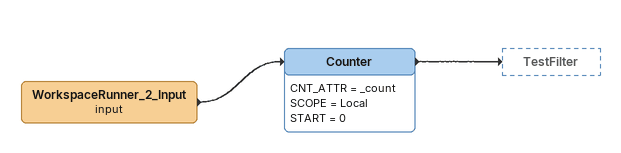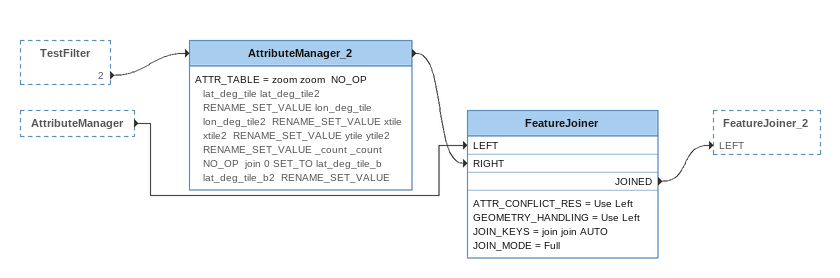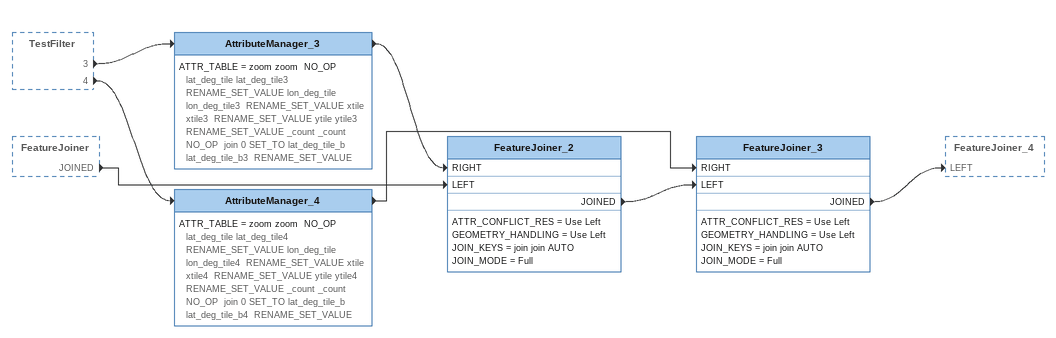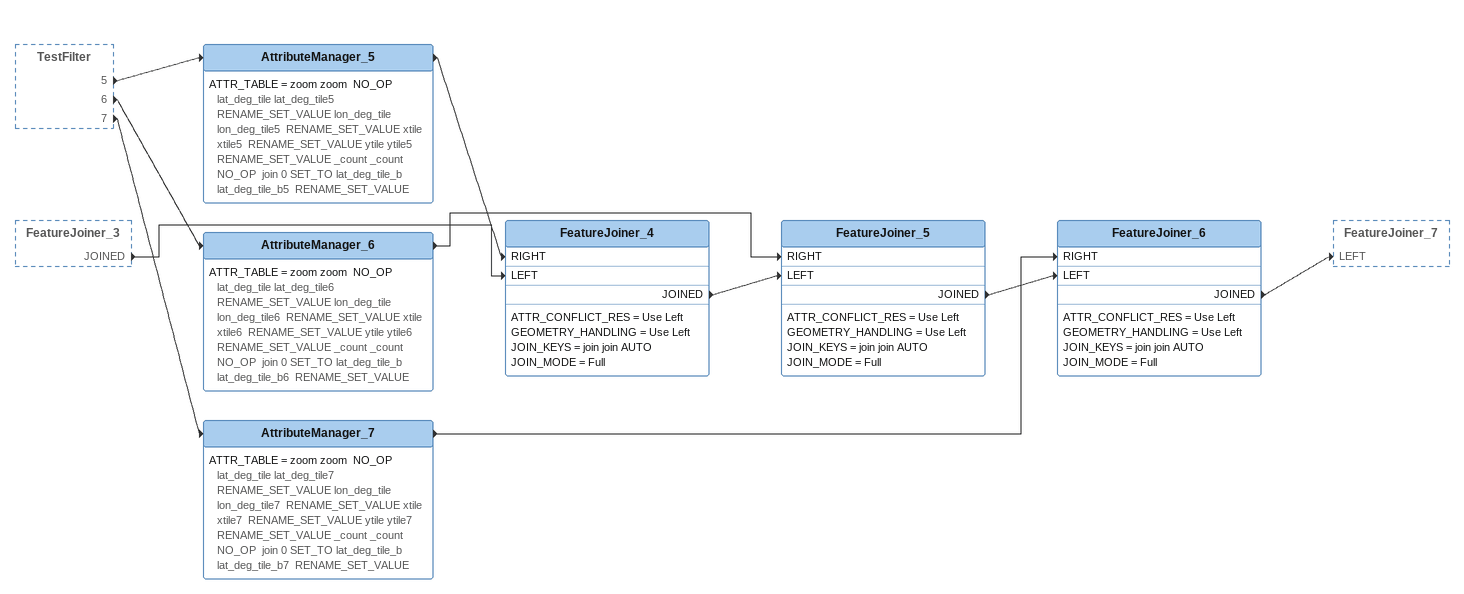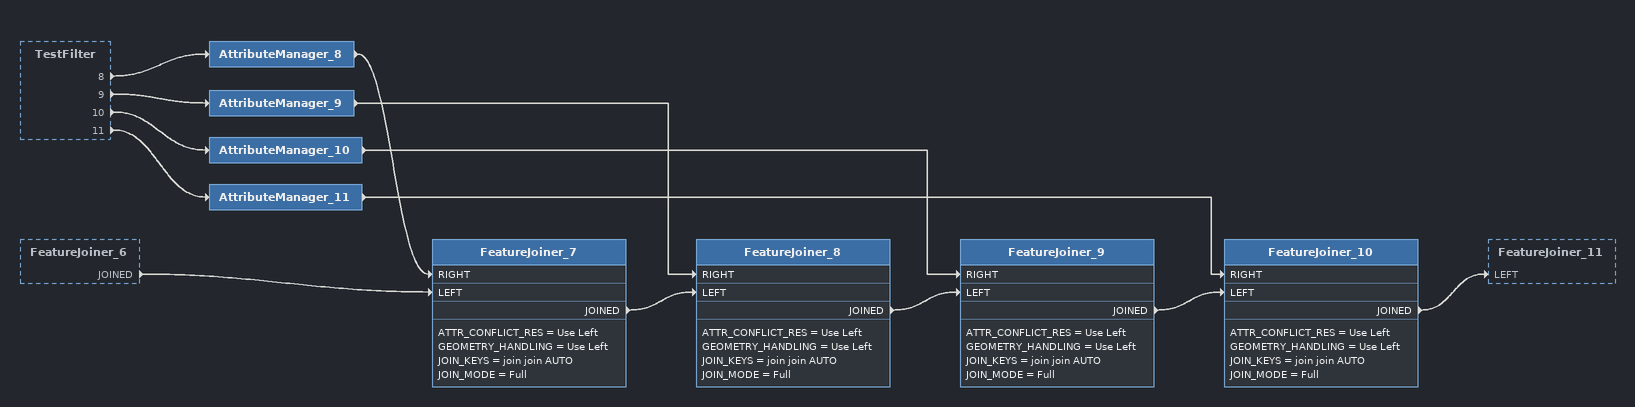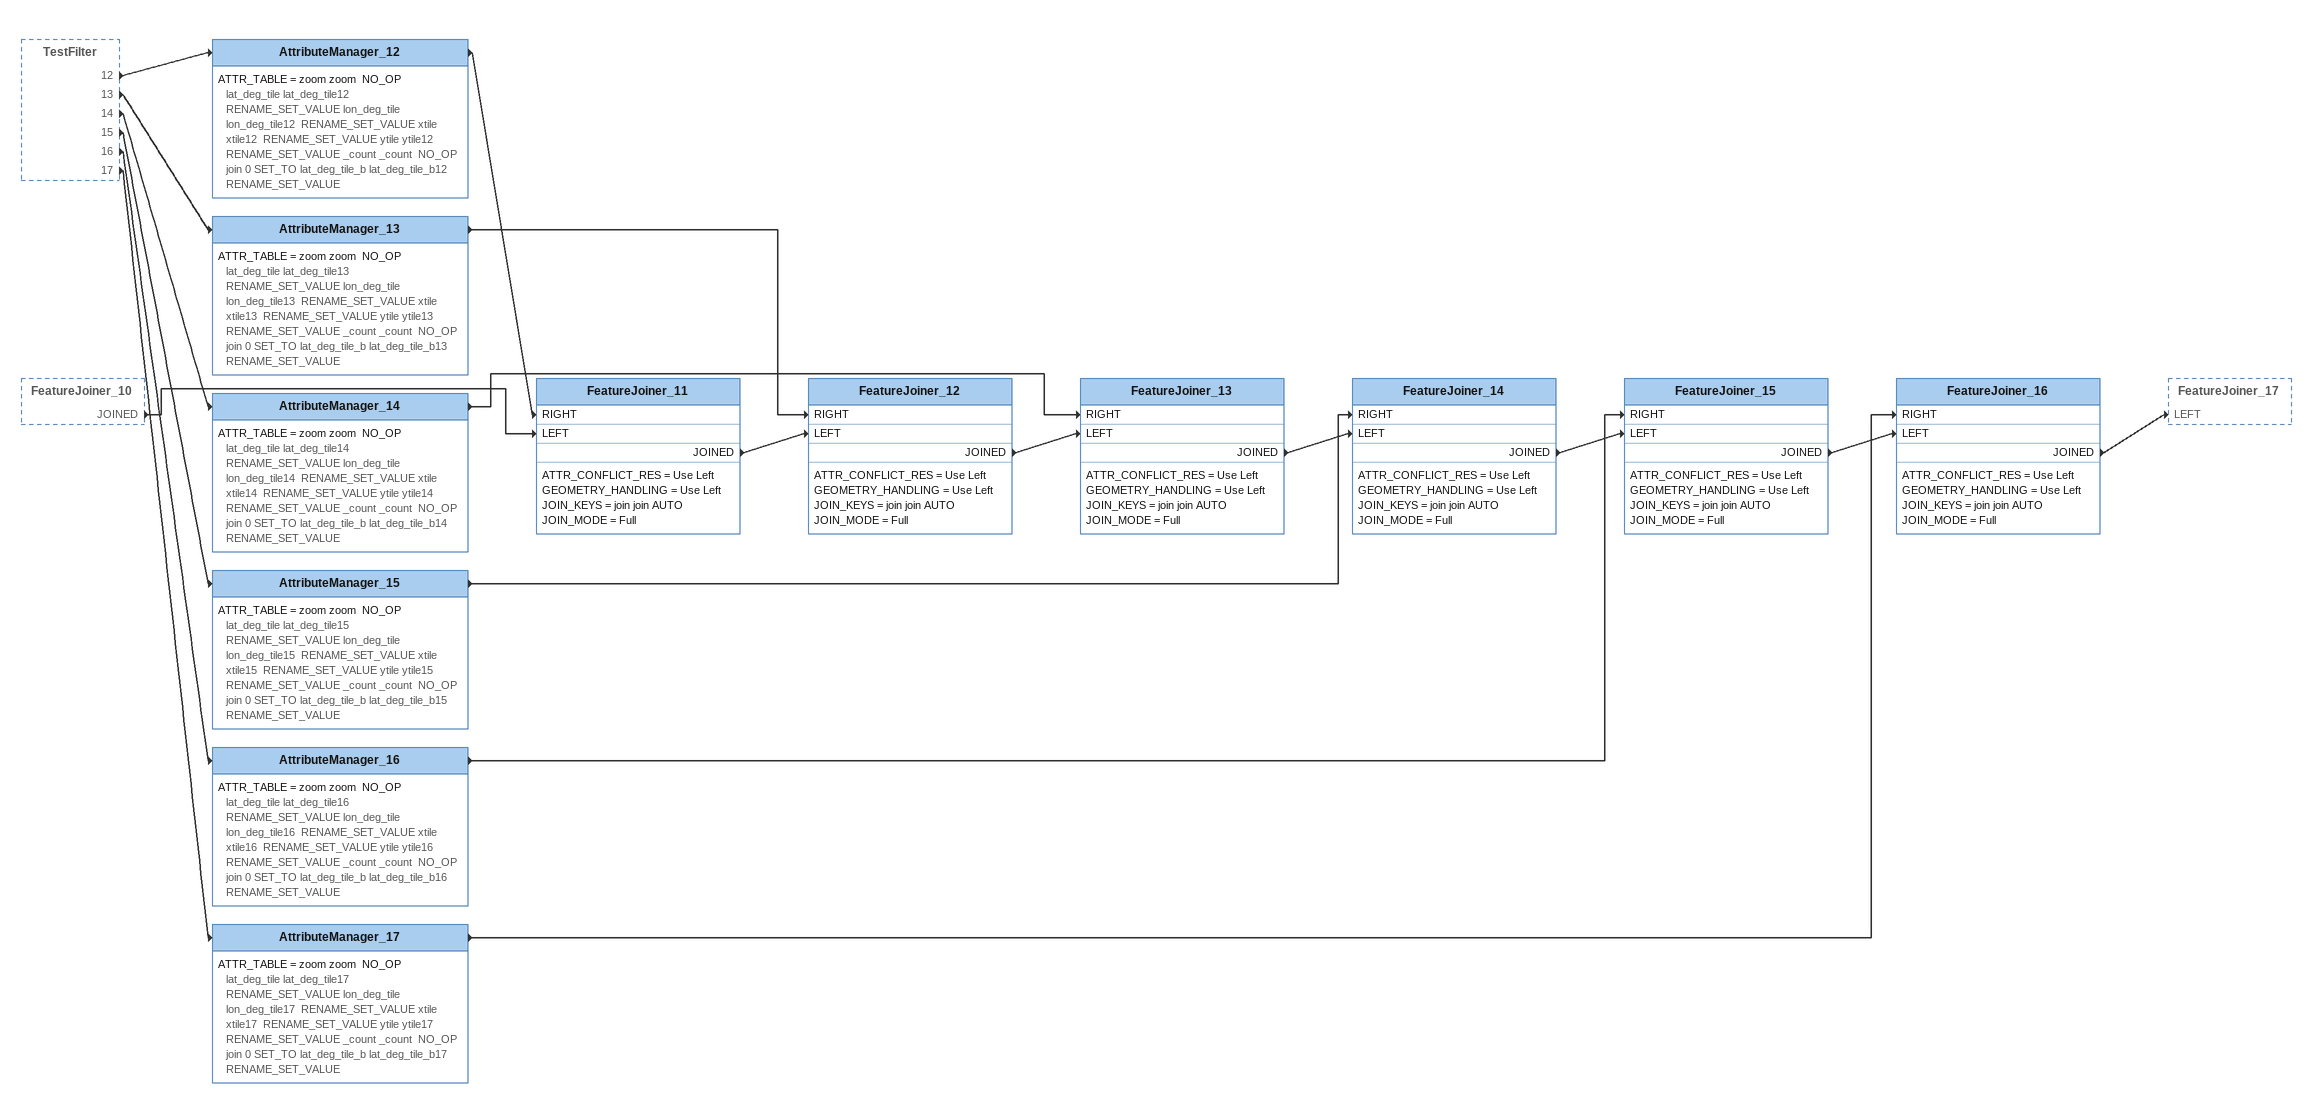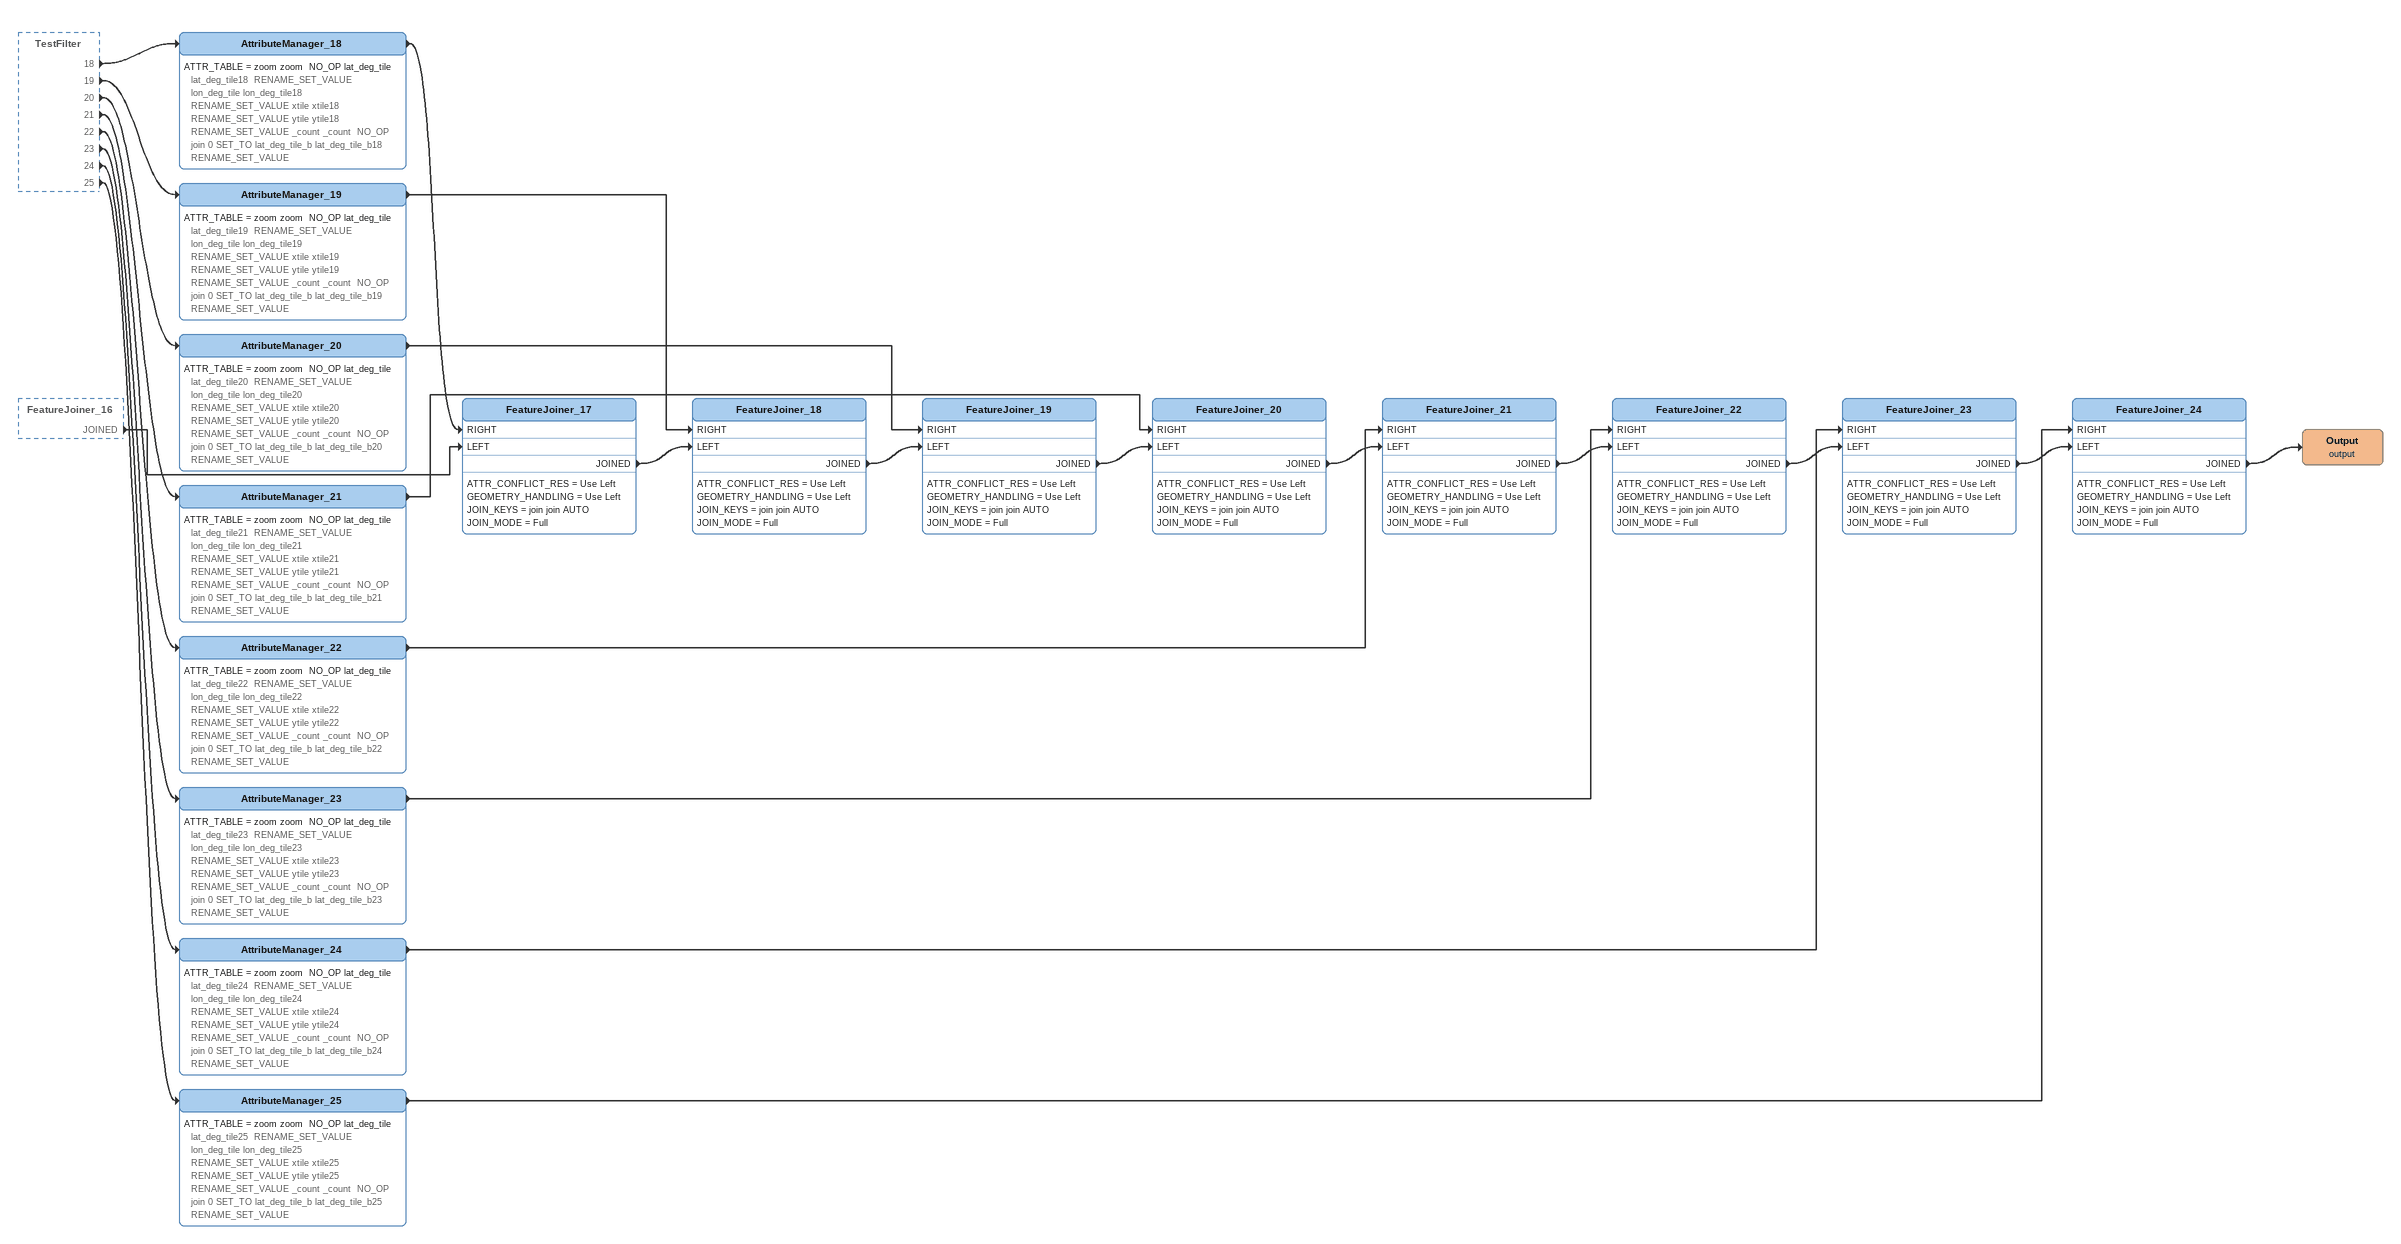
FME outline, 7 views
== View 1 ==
WorkspaceRunner_2_Input (input)
    -> Counter
Counter
    CNT_ATTR = _count
    SCOPE = Local
    START = 0
    -> TestFilter

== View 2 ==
TestFilter [outside]
    2 -> AttributeManager_2
AttributeManager [outside]
    -> FeatureJoiner [LEFT]
AttributeManager_2
    ATTR_TABLE = zoom zoom  NO_OP lat_deg_tile lat_deg_tile2  RENAME_SET_VALUE lon_deg_tile lon_deg_tile2  RENAME_SET_VALUE xtile xtile2  RENAME_SET_VALUE ytile ytile2  RENAME_SET_VALUE _count _count  NO_OP  join 0 SET_TO lat_deg_tile_b lat_deg_tile_b2  RENAME_SET_VALUE
    -> FeatureJoiner [RIGHT]
FeatureJoiner
    ATTR_CONFLICT_RES = Use Left
    GEOMETRY_HANDLING = Use Left
    JOIN_KEYS = join join AUTO
    JOIN_MODE = Full
    JOINED -> FeatureJoiner_2 [LEFT]

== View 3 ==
TestFilter [outside]
    3 -> AttributeManager_3
    4 -> AttributeManager_4
FeatureJoiner [outside]
    JOINED -> FeatureJoiner_2 [LEFT]
AttributeManager_3
    ATTR_TABLE = zoom zoom  NO_OP lat_deg_tile lat_deg_tile3  RENAME_SET_VALUE lon_deg_tile lon_deg_tile3  RENAME_SET_VALUE xtile xtile3  RENAME_SET_VALUE ytile ytile3  RENAME_SET_VALUE _count _count  NO_OP  join 0 SET_TO lat_deg_tile_b lat_deg_tile_b3  RENAME_SET_VALUE
    -> FeatureJoiner_2 [RIGHT]
FeatureJoiner_2
    ATTR_CONFLICT_RES = Use Left
    GEOMETRY_HANDLING = Use Left
    JOIN_KEYS = join join AUTO
    JOIN_MODE = Full
    JOINED -> FeatureJoiner_3 [LEFT]
AttributeManager_4
    ATTR_TABLE = zoom zoom  NO_OP lat_deg_tile lat_deg_tile4  RENAME_SET_VALUE lon_deg_tile lon_deg_tile4  RENAME_SET_VALUE xtile xtile4  RENAME_SET_VALUE ytile ytile4  RENAME_SET_VALUE _count _count  NO_OP  join 0 SET_TO lat_deg_tile_b lat_deg_tile_b4  RENAME_SET_VALUE
    -> FeatureJoiner_3 [RIGHT]
FeatureJoiner_3
    ATTR_CONFLICT_RES = Use Left
    GEOMETRY_HANDLING = Use Left
    JOIN_KEYS = join join AUTO
    JOIN_MODE = Full
    JOINED -> FeatureJoiner_4 [LEFT]

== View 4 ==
TestFilter [outside]
    5 -> AttributeManager_5
    6 -> AttributeManager_6
    7 -> AttributeManager_7
FeatureJoiner_3 [outside]
    JOINED -> FeatureJoiner_4 [LEFT]
AttributeManager_5
    ATTR_TABLE = zoom zoom  NO_OP lat_deg_tile lat_deg_tile5  RENAME_SET_VALUE lon_deg_tile lon_deg_tile5  RENAME_SET_VALUE xtile xtile5  RENAME_SET_VALUE ytile ytile5  RENAME_SET_VALUE _count _count  NO_OP  join 0 SET_TO lat_deg_tile_b lat_deg_tile_b5  RENAME_SET_VALUE
    -> FeatureJoiner_4 [RIGHT]
FeatureJoiner_4
    ATTR_CONFLICT_RES = Use Left
    GEOMETRY_HANDLING = Use Left
    JOIN_KEYS = join join AUTO
    JOIN_MODE = Full
    JOINED -> FeatureJoiner_5 [LEFT]
AttributeManager_6
    ATTR_TABLE = zoom zoom  NO_OP lat_deg_tile lat_deg_tile6  RENAME_SET_VALUE lon_deg_tile lon_deg_tile6  RENAME_SET_VALUE xtile xtile6  RENAME_SET_VALUE ytile ytile6  RENAME_SET_VALUE _count _count  NO_OP  join 0 SET_TO lat_deg_tile_b lat_deg_tile_b6  RENAME_SET_VALUE
    -> FeatureJoiner_5 [RIGHT]
FeatureJoiner_5
    ATTR_CONFLICT_RES = Use Left
    GEOMETRY_HANDLING = Use Left
    JOIN_KEYS = join join AUTO
    JOIN_MODE = Full
    JOINED -> FeatureJoiner_6 [LEFT]
AttributeManager_7
    ATTR_TABLE = zoom zoom  NO_OP lat_deg_tile lat_deg_tile7  RENAME_SET_VALUE lon_deg_tile lon_deg_tile7  RENAME_SET_VALUE xtile xtile7  RENAME_SET_VALUE ytile ytile7  RENAME_SET_VALUE _count _count  NO_OP  join 0 SET_TO lat_deg_tile_b lat_deg_tile_b7  RENAME_SET_VALUE
    -> FeatureJoiner_6 [RIGHT]
FeatureJoiner_6
    ATTR_CONFLICT_RES = Use Left
    GEOMETRY_HANDLING = Use Left
    JOIN_KEYS = join join AUTO
    JOIN_MODE = Full
    JOINED -> FeatureJoiner_7 [LEFT]

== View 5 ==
TestFilter [outside]
    8 -> AttributeManager_8
    9 -> AttributeManager_9
    10 -> AttributeManager_10
    11 -> AttributeManager_11
FeatureJoiner_6 [outside]
    JOINED -> FeatureJoiner_7 [LEFT]
AttributeManager_8
    -> FeatureJoiner_7 [RIGHT]
FeatureJoiner_7
    ATTR_CONFLICT_RES = Use Left
    GEOMETRY_HANDLING = Use Left
    JOIN_KEYS = join join AUTO
    JOIN_MODE = Full
    JOINED -> FeatureJoiner_8 [LEFT]
AttributeManager_9
    -> FeatureJoiner_8 [RIGHT]
FeatureJoiner_8
    ATTR_CONFLICT_RES = Use Left
    GEOMETRY_HANDLING = Use Left
    JOIN_KEYS = join join AUTO
    JOIN_MODE = Full
    JOINED -> FeatureJoiner_9 [LEFT]
AttributeManager_10
    -> FeatureJoiner_9 [RIGHT]
FeatureJoiner_9
    ATTR_CONFLICT_RES = Use Left
    GEOMETRY_HANDLING = Use Left
    JOIN_KEYS = join join AUTO
    JOIN_MODE = Full
    JOINED -> FeatureJoiner_10 [LEFT]
AttributeManager_11
    -> FeatureJoiner_10 [RIGHT]
FeatureJoiner_10
    ATTR_CONFLICT_RES = Use Left
    GEOMETRY_HANDLING = Use Left
    JOIN_KEYS = join join AUTO
    JOIN_MODE = Full
    JOINED -> FeatureJoiner_11 [LEFT]

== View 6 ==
TestFilter [outside]
    12 -> AttributeManager_12
    13 -> AttributeManager_13
    14 -> AttributeManager_14
    15 -> AttributeManager_15
    16 -> AttributeManager_16
    17 -> AttributeManager_17
FeatureJoiner_10 [outside]
    JOINED -> FeatureJoiner_11 [LEFT]
AttributeManager_12
    ATTR_TABLE = zoom zoom  NO_OP lat_deg_tile lat_deg_tile12  RENAME_SET_VALUE lon_deg_tile lon_deg_tile12  RENAME_SET_VALUE xtile xtile12  RENAME_SET_VALUE ytile ytile12  RENAME_SET_VALUE _count _count  NO_OP  join 0 SET_TO lat_deg_tile_b lat_deg_tile_b12  RENAME_SET_VALUE
    -> FeatureJoiner_11 [RIGHT]
FeatureJoiner_11
    ATTR_CONFLICT_RES = Use Left
    GEOMETRY_HANDLING = Use Left
    JOIN_KEYS = join join AUTO
    JOIN_MODE = Full
    JOINED -> FeatureJoiner_12 [LEFT]
AttributeManager_13
    ATTR_TABLE = zoom zoom  NO_OP lat_deg_tile lat_deg_tile13  RENAME_SET_VALUE lon_deg_tile lon_deg_tile13  RENAME_SET_VALUE xtile xtile13  RENAME_SET_VALUE ytile ytile13  RENAME_SET_VALUE _count _count  NO_OP  join 0 SET_TO lat_deg_tile_b lat_deg_tile_b13  RENAME_SET_VALUE
    -> FeatureJoiner_12 [RIGHT]
FeatureJoiner_12
    ATTR_CONFLICT_RES = Use Left
    GEOMETRY_HANDLING = Use Left
    JOIN_KEYS = join join AUTO
    JOIN_MODE = Full
    JOINED -> FeatureJoiner_13 [LEFT]
AttributeManager_14
    ATTR_TABLE = zoom zoom  NO_OP lat_deg_tile lat_deg_tile14  RENAME_SET_VALUE lon_deg_tile lon_deg_tile14  RENAME_SET_VALUE xtile xtile14  RENAME_SET_VALUE ytile ytile14  RENAME_SET_VALUE _count _count  NO_OP  join 0 SET_TO lat_deg_tile_b lat_deg_tile_b14  RENAME_SET_VALUE
    -> FeatureJoiner_13 [RIGHT]
FeatureJoiner_13
    ATTR_CONFLICT_RES = Use Left
    GEOMETRY_HANDLING = Use Left
    JOIN_KEYS = join join AUTO
    JOIN_MODE = Full
    JOINED -> FeatureJoiner_14 [LEFT]
AttributeManager_15
    ATTR_TABLE = zoom zoom  NO_OP lat_deg_tile lat_deg_tile15  RENAME_SET_VALUE lon_deg_tile lon_deg_tile15  RENAME_SET_VALUE xtile xtile15  RENAME_SET_VALUE ytile ytile15  RENAME_SET_VALUE _count _count  NO_OP  join 0 SET_TO lat_deg_tile_b lat_deg_tile_b15  RENAME_SET_VALUE
    -> FeatureJoiner_14 [RIGHT]
FeatureJoiner_14
    ATTR_CONFLICT_RES = Use Left
    GEOMETRY_HANDLING = Use Left
    JOIN_KEYS = join join AUTO
    JOIN_MODE = Full
    JOINED -> FeatureJoiner_15 [LEFT]
AttributeManager_16
    ATTR_TABLE = zoom zoom  NO_OP lat_deg_tile lat_deg_tile16  RENAME_SET_VALUE lon_deg_tile lon_deg_tile16  RENAME_SET_VALUE xtile xtile16  RENAME_SET_VALUE ytile ytile16  RENAME_SET_VALUE _count _count  NO_OP  join 0 SET_TO lat_deg_tile_b lat_deg_tile_b16  RENAME_SET_VALUE
    -> FeatureJoiner_15 [RIGHT]
FeatureJoiner_15
    ATTR_CONFLICT_RES = Use Left
    GEOMETRY_HANDLING = Use Left
    JOIN_KEYS = join join AUTO
    JOIN_MODE = Full
    JOINED -> FeatureJoiner_16 [LEFT]
AttributeManager_17
    ATTR_TABLE = zoom zoom  NO_OP lat_deg_tile lat_deg_tile17  RENAME_SET_VALUE lon_deg_tile lon_deg_tile17  RENAME_SET_VALUE xtile xtile17  RENAME_SET_VALUE ytile ytile17  RENAME_SET_VALUE _count _count  NO_OP  join 0 SET_TO lat_deg_tile_b lat_deg_tile_b17  RENAME_SET_VALUE
    -> FeatureJoiner_16 [RIGHT]
FeatureJoiner_16
    ATTR_CONFLICT_RES = Use Left
    GEOMETRY_HANDLING = Use Left
    JOIN_KEYS = join join AUTO
    JOIN_MODE = Full
    JOINED -> FeatureJoiner_17 [LEFT]

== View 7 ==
TestFilter [outside]
    18 -> AttributeManager_18
    19 -> AttributeManager_19
    20 -> AttributeManager_20
    21 -> AttributeManager_21
    22 -> AttributeManager_22
    23 -> AttributeManager_23
    24 -> AttributeManager_24
    25 -> AttributeManager_25
FeatureJoiner_16 [outside]
    JOINED -> FeatureJoiner_17 [LEFT]
AttributeManager_18
    ATTR_TABLE = zoom zoom  NO_OP lat_deg_tile lat_deg_tile18  RENAME_SET_VALUE lon_deg_tile lon_deg_tile18  RENAME_SET_VALUE xtile xtile18  RENAME_SET_VALUE ytile ytile18  RENAME_SET_VALUE _count _count  NO_OP  join 0 SET_TO lat_deg_tile_b lat_deg_tile_b18  RENAME_SET_VALUE
    -> FeatureJoiner_17 [RIGHT]
FeatureJoiner_17
    ATTR_CONFLICT_RES = Use Left
    GEOMETRY_HANDLING = Use Left
    JOIN_KEYS = join join AUTO
    JOIN_MODE = Full
    JOINED -> FeatureJoiner_18 [LEFT]
AttributeManager_19
    ATTR_TABLE = zoom zoom  NO_OP lat_deg_tile lat_deg_tile19  RENAME_SET_VALUE lon_deg_tile lon_deg_tile19  RENAME_SET_VALUE xtile xtile19  RENAME_SET_VALUE ytile ytile19  RENAME_SET_VALUE _count _count  NO_OP  join 0 SET_TO lat_deg_tile_b lat_deg_tile_b19  RENAME_SET_VALUE
    -> FeatureJoiner_18 [RIGHT]
FeatureJoiner_18
    ATTR_CONFLICT_RES = Use Left
    GEOMETRY_HANDLING = Use Left
    JOIN_KEYS = join join AUTO
    JOIN_MODE = Full
    JOINED -> FeatureJoiner_19 [LEFT]
AttributeManager_20
    ATTR_TABLE = zoom zoom  NO_OP lat_deg_tile lat_deg_tile20  RENAME_SET_VALUE lon_deg_tile lon_deg_tile20  RENAME_SET_VALUE xtile xtile20  RENAME_SET_VALUE ytile ytile20  RENAME_SET_VALUE _count _count  NO_OP  join 0 SET_TO lat_deg_tile_b lat_deg_tile_b20  RENAME_SET_VALUE
    -> FeatureJoiner_19 [RIGHT]
FeatureJoiner_19
    ATTR_CONFLICT_RES = Use Left
    GEOMETRY_HANDLING = Use Left
    JOIN_KEYS = join join AUTO
    JOIN_MODE = Full
    JOINED -> FeatureJoiner_20 [LEFT]
AttributeManager_21
    ATTR_TABLE = zoom zoom  NO_OP lat_deg_tile lat_deg_tile21  RENAME_SET_VALUE lon_deg_tile lon_deg_tile21  RENAME_SET_VALUE xtile xtile21  RENAME_SET_VALUE ytile ytile21  RENAME_SET_VALUE _count _count  NO_OP  join 0 SET_TO lat_deg_tile_b lat_deg_tile_b21  RENAME_SET_VALUE
    -> FeatureJoiner_20 [RIGHT]
FeatureJoiner_20
    ATTR_CONFLICT_RES = Use Left
    GEOMETRY_HANDLING = Use Left
    JOIN_KEYS = join join AUTO
    JOIN_MODE = Full
    JOINED -> FeatureJoiner_21 [LEFT]
AttributeManager_22
    ATTR_TABLE = zoom zoom  NO_OP lat_deg_tile lat_deg_tile22  RENAME_SET_VALUE lon_deg_tile lon_deg_tile22  RENAME_SET_VALUE xtile xtile22  RENAME_SET_VALUE ytile ytile22  RENAME_SET_VALUE _count _count  NO_OP  join 0 SET_TO lat_deg_tile_b lat_deg_tile_b22  RENAME_SET_VALUE
    -> FeatureJoiner_21 [RIGHT]
FeatureJoiner_21
    ATTR_CONFLICT_RES = Use Left
    GEOMETRY_HANDLING = Use Left
    JOIN_KEYS = join join AUTO
    JOIN_MODE = Full
    JOINED -> FeatureJoiner_22 [LEFT]
AttributeManager_23
    ATTR_TABLE = zoom zoom  NO_OP lat_deg_tile lat_deg_tile23  RENAME_SET_VALUE lon_deg_tile lon_deg_tile23  RENAME_SET_VALUE xtile xtile23  RENAME_SET_VALUE ytile ytile23  RENAME_SET_VALUE _count _count  NO_OP  join 0 SET_TO lat_deg_tile_b lat_deg_tile_b23  RENAME_SET_VALUE
    -> FeatureJoiner_22 [RIGHT]
FeatureJoiner_22
    ATTR_CONFLICT_RES = Use Left
    GEOMETRY_HANDLING = Use Left
    JOIN_KEYS = join join AUTO
    JOIN_MODE = Full
    JOINED -> FeatureJoiner_23 [LEFT]
AttributeManager_24
    ATTR_TABLE = zoom zoom  NO_OP lat_deg_tile lat_deg_tile24  RENAME_SET_VALUE lon_deg_tile lon_deg_tile24  RENAME_SET_VALUE xtile xtile24  RENAME_SET_VALUE ytile ytile24  RENAME_SET_VALUE _count _count  NO_OP  join 0 SET_TO lat_deg_tile_b lat_deg_tile_b24  RENAME_SET_VALUE
    -> FeatureJoiner_23 [RIGHT]
FeatureJoiner_23
    ATTR_CONFLICT_RES = Use Left
    GEOMETRY_HANDLING = Use Left
    JOIN_KEYS = join join AUTO
    JOIN_MODE = Full
    JOINED -> FeatureJoiner_24 [LEFT]
AttributeManager_25
    ATTR_TABLE = zoom zoom  NO_OP lat_deg_tile lat_deg_tile25  RENAME_SET_VALUE lon_deg_tile lon_deg_tile25  RENAME_SET_VALUE xtile xtile25  RENAME_SET_VALUE ytile ytile25  RENAME_SET_VALUE _count _count  NO_OP  join 0 SET_TO lat_deg_tile_b lat_deg_tile_b25  RENAME_SET_VALUE
    -> FeatureJoiner_24 [RIGHT]
FeatureJoiner_24
    ATTR_CONFLICT_RES = Use Left
    GEOMETRY_HANDLING = Use Left
    JOIN_KEYS = join join AUTO
    JOIN_MODE = Full
    JOINED -> Output (output)
Output (output)
